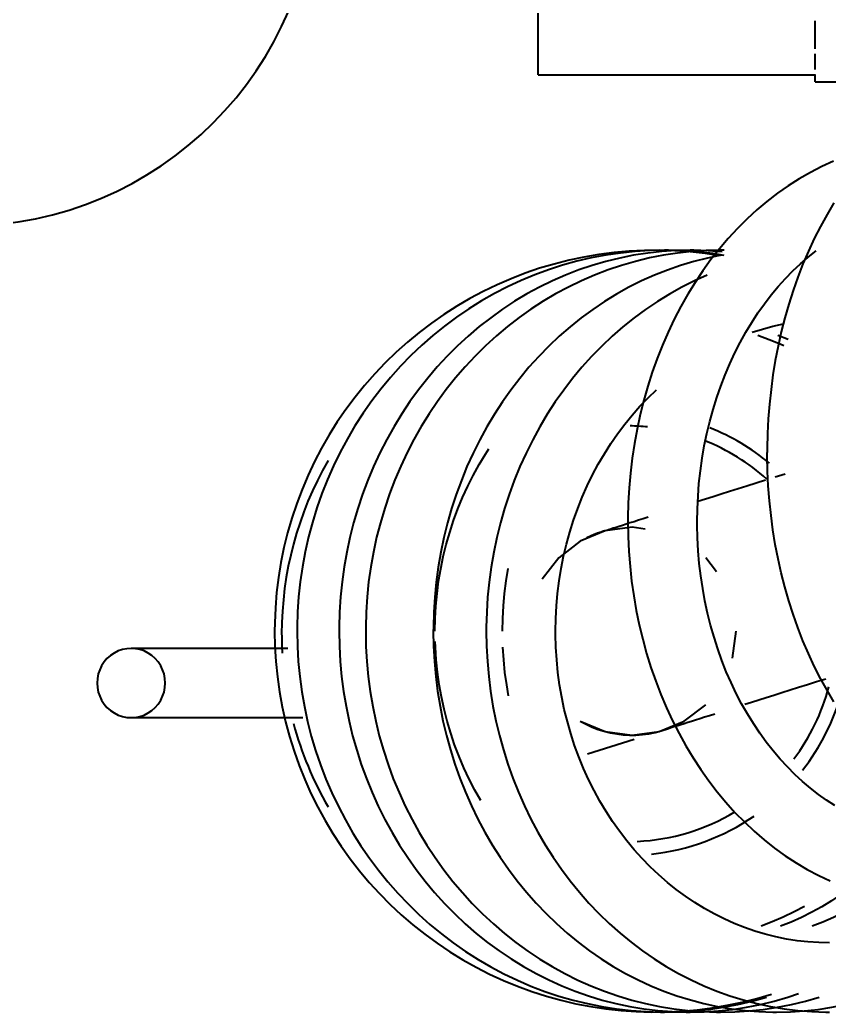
# Model space of a CAD drawing. Header units: inches. Extents: x 239 to 669, y -3424 to -2958.
# Drawn here: x 537.185 to 539.486, y -3015.079 to -3012.258 of the extents above; entities that cross this region are included whole.
import ezdxf

# ---------------------------------------------------------------- set-up
doc = ezdxf.new("R2010")
doc.units = ezdxf.units.IN
doc.header["$MEASUREMENT"] = 0
doc.layers.add('A-GENM', color=13, linetype='Continuous', lineweight=40)
doc.layers.add('P-SANR-FIXT', color=6, linetype='Continuous', lineweight=40)

# ---------------------------------------------------------------- blocks, each defined once
blk = doc.blocks.new('Faucet - Grohe K7 - Semi Pro - Faucet - Grohe K7 - Semi Pro-830454-UNIT 1')
at = {"layer": 'A-GENM', "color": 250}
for p, q in [((-7.0866, -0.5709), (-7.0866, 0.5709)), ((-6.2992, -0.4968), (-6.2992, -0.4176)), ((-6.2992, -0.5555), (-6.2992, -0.5114)), ((-7.0866, -0.5709), (-6.2992, -0.5709)), ((-6.2992, -0.5906), (-6.2992, -0.5704)), ((-6.2992, -0.5906), (-5.2818, -0.5906)), ((-6.5579, -1.0697), (-6.5689, -1.0696)), ((-6.4057, -1.3105), (-6.3758, -1.3221)), ((-6.385, -1.7055), (-6.4133, -1.7144)), ((-6.5801, -1.9835), (-6.6107, -1.9435)), ((-6.5343, -2.2287), (-6.5243, -2.1523)), ((-7.7987, -2.2011), (-8.2437, -2.2011)), ((-8.2437, -2.398), (-7.756, -2.398)), ((-6.8144, -2.4599), (-6.947, -2.5018))]:
    blk.add_line(p, q, dxfattribs=at)
at = {"layer": 'A-GENM', "color": 250, "flags": 128}
for points in [[(-6.2461, -0.935), (-6.2658, -0.9678), (-6.2844, -1.0017), (-6.3021, -1.0364), (-6.3187, -1.0721), (-6.3342, -1.1085), (-6.3488, -1.1458), (-6.3622, -1.1838), (-6.3745, -1.2224), (-6.3857, -1.2616), (-6.3959, -1.3014), (-6.4048, -1.3417), (-6.4127, -1.3824), (-6.4194, -1.4235), (-6.425, -1.465), (-6.4294, -1.5066), (-6.4326, -1.5485), (-6.4347, -1.5905), (-6.4356, -1.6326), (-6.4356, -1.644)], [(-6.2475, -0.8163), (-6.2807, -0.8314), (-6.3132, -0.8481), (-6.3451, -0.8664), (-6.3763, -0.8863), (-6.4068, -0.9077), (-6.4364, -0.9306), (-6.4653, -0.9549), (-6.4932, -0.9806), (-6.5203, -1.0076), (-6.5464, -1.0359), (-6.5715, -1.0654), (-6.5956, -1.0961), (-6.6187, -1.1279), (-6.6407, -1.1608), (-6.6616, -1.1947), (-6.6814, -1.2296), (-6.7, -1.2654), (-6.7175, -1.302), (-6.7338, -1.3394), (-6.7489, -1.3776), (-6.7628, -1.4165), (-6.7755, -1.456), (-6.7869, -1.496), (-6.797, -1.5366), (-6.8058, -1.5776), (-6.8134, -1.619), (-6.8197, -1.6607), (-6.8246, -1.7027), (-6.8283, -1.7449), (-6.8306, -1.7872), (-6.8316, -1.8296), (-6.8317, -1.8411)], [(-6.5691, -1.0854), (-6.6119, -1.0788), (-6.6549, -1.0741), (-6.6981, -1.071), (-6.7414, -1.0697), (-6.7847, -1.0701), (-6.828, -1.0722), (-6.8711, -1.0761), (-6.9141, -1.0816), (-6.9567, -1.0889), (-6.9991, -1.0979), (-7.0411, -1.1086), (-7.0826, -1.1209), (-7.1235, -1.1349), (-7.1639, -1.1506), (-7.2037, -1.1678), (-7.2427, -1.1866), (-7.2809, -1.207), (-7.3183, -1.2288), (-7.3548, -1.2522), (-7.3903, -1.2769), (-7.4248, -1.3031), (-7.4582, -1.3307), (-7.4905, -1.3595), (-7.5216, -1.3896), (-7.5515, -1.421), (-7.5801, -1.4535), (-7.6074, -1.4871), (-7.6333, -1.5218), (-7.6578, -1.5575), (-7.6808, -1.5942), (-7.7024, -1.6317), (-7.7225, -1.6701), (-7.741, -1.7092), (-7.7579, -1.7491), (-7.7732, -1.7896), (-7.7869, -1.8307), (-7.799, -1.8723), (-7.8093, -1.9143), (-7.818, -1.9568), (-7.825, -1.9995), (-7.8302, -2.0425), (-7.8337, -2.0856), (-7.8355, -2.1289), (-7.8358, -2.1523)], [(-6.5691, -1.0854), (-6.6119, -1.0788), (-6.6549, -1.0741), (-6.6981, -1.071), (-6.7414, -1.0697), (-6.7847, -1.0701), (-6.828, -1.0722), (-6.8711, -1.0761), (-6.9141, -1.0816), (-6.9567, -1.0889), (-6.9991, -1.0979), (-7.0411, -1.1086), (-7.0826, -1.1209), (-7.1235, -1.1349), (-7.1639, -1.1506), (-7.2037, -1.1678), (-7.2427, -1.1866), (-7.2809, -1.207), (-7.3183, -1.2288), (-7.3548, -1.2522), (-7.3903, -1.2769), (-7.4248, -1.3031), (-7.4582, -1.3307), (-7.4905, -1.3595), (-7.5216, -1.3896), (-7.5515, -1.421), (-7.5801, -1.4535), (-7.6074, -1.4871), (-7.6333, -1.5218), (-7.6578, -1.5575), (-7.6808, -1.5942), (-7.7024, -1.6317), (-7.7225, -1.6701), (-7.741, -1.7092), (-7.7579, -1.7491), (-7.7732, -1.7896), (-7.7869, -1.8307), (-7.799, -1.8723), (-7.8093, -1.9143), (-7.818, -1.9568), (-7.825, -1.9995), (-7.8302, -2.0425), (-7.8337, -2.0856), (-7.8355, -2.1289), (-7.8358, -2.1523)], [(-6.5691, -1.0854), (-6.6119, -1.0788), (-6.6549, -1.0741), (-6.6981, -1.071), (-6.7414, -1.0697), (-6.7847, -1.0701), (-6.828, -1.0722), (-6.8711, -1.0761), (-6.9141, -1.0816), (-6.9567, -1.0889), (-6.9991, -1.0979), (-7.0411, -1.1086), (-7.0826, -1.1209), (-7.1235, -1.1349), (-7.1639, -1.1506), (-7.2037, -1.1678), (-7.2427, -1.1866), (-7.2809, -1.207), (-7.3183, -1.2288), (-7.3548, -1.2522), (-7.3903, -1.2769), (-7.4248, -1.3031), (-7.4582, -1.3307), (-7.4905, -1.3595), (-7.5216, -1.3896), (-7.5515, -1.421), (-7.5801, -1.4535), (-7.6074, -1.4871), (-7.6333, -1.5218), (-7.6578, -1.5575), (-7.6808, -1.5942), (-7.7024, -1.6317), (-7.7225, -1.6701), (-7.741, -1.7092), (-7.7579, -1.7491), (-7.7732, -1.7896), (-7.7869, -1.8307), (-7.799, -1.8723), (-7.8093, -1.9143), (-7.818, -1.9568), (-7.825, -1.9995), (-7.8302, -2.0425), (-7.8337, -2.0856), (-7.8355, -2.1289), (-7.8358, -2.1523)], [(-6.5691, -1.0854), (-6.6119, -1.0788), (-6.6549, -1.0741), (-6.6981, -1.071), (-6.7414, -1.0697), (-6.7847, -1.0701), (-6.828, -1.0722), (-6.8711, -1.0761), (-6.9141, -1.0816), (-6.9567, -1.0889), (-6.9991, -1.0979), (-7.0411, -1.1086), (-7.0826, -1.1209), (-7.1235, -1.1349), (-7.1639, -1.1506), (-7.2037, -1.1678), (-7.2427, -1.1866), (-7.2809, -1.207), (-7.3183, -1.2288), (-7.3548, -1.2522), (-7.3903, -1.2769), (-7.4248, -1.3031), (-7.4582, -1.3307), (-7.4905, -1.3595), (-7.5216, -1.3896), (-7.5515, -1.421), (-7.5801, -1.4535), (-7.6074, -1.4871), (-7.6333, -1.5218), (-7.6578, -1.5575), (-7.6808, -1.5942), (-7.7024, -1.6317), (-7.7225, -1.6701), (-7.741, -1.7092), (-7.7579, -1.7491), (-7.7732, -1.7896), (-7.7869, -1.8307), (-7.799, -1.8723), (-7.8093, -1.9143), (-7.818, -1.9568), (-7.825, -1.9995), (-7.8302, -2.0425), (-7.8337, -2.0856), (-7.8355, -2.1289), (-7.8358, -2.1523)], [(-6.5691, -1.0854), (-6.6119, -1.0788), (-6.6549, -1.0741), (-6.6981, -1.071), (-6.7414, -1.0697), (-6.7847, -1.0701), (-6.828, -1.0722), (-6.8711, -1.0761), (-6.9141, -1.0816), (-6.9567, -1.0889), (-6.9991, -1.0979), (-7.0411, -1.1086), (-7.0826, -1.1209), (-7.1235, -1.1349), (-7.1639, -1.1506), (-7.2037, -1.1678), (-7.2427, -1.1866), (-7.2809, -1.207), (-7.3183, -1.2288), (-7.3548, -1.2522), (-7.3903, -1.2769), (-7.4248, -1.3031), (-7.4582, -1.3307), (-7.4905, -1.3595), (-7.5216, -1.3896), (-7.5515, -1.421), (-7.5801, -1.4535), (-7.6074, -1.4871), (-7.6333, -1.5218), (-7.6578, -1.5575), (-7.6808, -1.5942), (-7.7024, -1.6317), (-7.7225, -1.6701), (-7.741, -1.7092), (-7.7579, -1.7491), (-7.7732, -1.7896), (-7.7869, -1.8307), (-7.799, -1.8723), (-7.8093, -1.9143), (-7.818, -1.9568), (-7.825, -1.9995), (-7.8302, -2.0425), (-7.8337, -2.0856), (-7.8355, -2.1289), (-7.8358, -2.1523)], [(-6.5691, -1.0854), (-6.6119, -1.0788), (-6.6549, -1.0741), (-6.6981, -1.071), (-6.7414, -1.0697), (-6.7847, -1.0701), (-6.828, -1.0722), (-6.8711, -1.0761), (-6.9141, -1.0816), (-6.9567, -1.0889), (-6.9991, -1.0979), (-7.0411, -1.1086), (-7.0826, -1.1209), (-7.1235, -1.1349), (-7.1639, -1.1506), (-7.2037, -1.1678), (-7.2427, -1.1866), (-7.2809, -1.207), (-7.3183, -1.2288), (-7.3548, -1.2522), (-7.3903, -1.2769), (-7.4248, -1.3031), (-7.4582, -1.3307), (-7.4905, -1.3595), (-7.5216, -1.3896), (-7.5515, -1.421), (-7.5801, -1.4535), (-7.6074, -1.4871), (-7.6333, -1.5218), (-7.6578, -1.5575), (-7.6808, -1.5942), (-7.7024, -1.6317), (-7.7225, -1.6701), (-7.741, -1.7092), (-7.7579, -1.7491), (-7.7732, -1.7896), (-7.7869, -1.8307), (-7.799, -1.8723), (-7.8093, -1.9143), (-7.818, -1.9568), (-7.825, -1.9995), (-7.8302, -2.0425), (-7.8337, -2.0856), (-7.8355, -2.1289), (-7.8358, -2.1523)], [(-6.7276, -1.0696), (-6.7695, -1.0705), (-6.8114, -1.0731), (-6.8531, -1.0774), (-6.8946, -1.0835), (-6.9358, -1.0913), (-6.9767, -1.1009), (-7.0172, -1.1121), (-7.0573, -1.1249), (-7.0967, -1.1395), (-7.1356, -1.1556), (-7.1738, -1.1734), (-7.2113, -1.1927), (-7.248, -1.2136), (-7.2839, -1.2359), (-7.3189, -1.2598), (-7.3529, -1.285), (-7.3858, -1.3116), (-7.4178, -1.3396), (-7.4486, -1.3689), (-7.4782, -1.3994), (-7.5067, -1.4311), (-7.5338, -1.4639), (-7.5597, -1.4979), (-7.5843, -1.5328), (-7.6075, -1.5688), (-7.6292, -1.6057), (-7.6496, -1.6434), (-7.6684, -1.6819), (-7.6858, -1.7212), (-7.7016, -1.7612), (-7.7159, -1.8017), (-7.7286, -1.8429), (-7.7397, -1.8845), (-7.7492, -1.9265), (-7.757, -1.9689), (-7.7633, -2.0116), (-7.7678, -2.0545), (-7.7708, -2.0975), (-7.7721, -2.1406), (-7.7721, -2.1523)], [(-6.655, -1.0696), (-6.6953, -1.0705), (-6.7355, -1.0731), (-6.7755, -1.0775), (-6.8154, -1.0837), (-6.855, -1.0916), (-6.8942, -1.1012), (-6.933, -1.1125), (-6.9714, -1.1255), (-7.0093, -1.1401), (-7.0465, -1.1564), (-7.0831, -1.1743), (-7.119, -1.1937), (-7.1541, -1.2147), (-7.1883, -1.2372), (-7.2217, -1.2612), (-7.2542, -1.2865), (-7.2856, -1.3133), (-7.3161, -1.3413), (-7.3454, -1.3707), (-7.3736, -1.4012), (-7.4007, -1.433), (-7.4266, -1.4658), (-7.4512, -1.4998), (-7.4745, -1.5348), (-7.4965, -1.5707), (-7.5172, -1.6075), (-7.5365, -1.6452), (-7.5544, -1.6837), (-7.5708, -1.7228), (-7.5858, -1.7627), (-7.5993, -1.8031), (-7.6114, -1.8441), (-7.6219, -1.8856), (-7.6309, -1.9275), (-7.6383, -1.9697), (-7.6442, -2.0122), (-7.6485, -2.0549), (-7.6513, -2.0977), (-7.6525, -2.1407), (-7.6526, -2.1523)], [(-6.5689, -1.0696), (-6.6095, -1.0705), (-6.6501, -1.0731), (-6.6905, -1.0775), (-6.7307, -1.0836), (-6.7707, -1.0915), (-6.8103, -1.1011), (-6.8495, -1.1124), (-6.8883, -1.1253), (-6.9265, -1.14), (-6.9641, -1.1562), (-7.001, -1.1741), (-7.0373, -1.1935), (-7.0727, -1.2145), (-7.1074, -1.2369), (-7.1411, -1.2608), (-7.1739, -1.2862), (-7.2057, -1.3129), (-7.2365, -1.3409), (-7.2662, -1.3702), (-7.2947, -1.4008), (-7.3221, -1.4325), (-7.3483, -1.4654), (-7.3732, -1.4993), (-7.3968, -1.5343), (-7.419, -1.5703), (-7.44, -1.6071), (-7.4595, -1.6448), (-7.4776, -1.6833), (-7.4942, -1.7225), (-7.5094, -1.7623), (-7.5231, -1.8028), (-7.5353, -1.8438), (-7.5459, -1.8853), (-7.5551, -1.9272), (-7.5626, -1.9695), (-7.5686, -2.012), (-7.573, -2.0548), (-7.5758, -2.0977), (-7.577, -2.1407), (-7.5771, -2.1523)], [(-6.5586, -1.084), (-6.5908, -1.0789), (-6.6325, -1.0741), (-6.6743, -1.071), (-6.7162, -1.0697), (-6.7276, -1.0696)], [(-6.5637, -1.0741), (-6.6039, -1.071), (-6.6441, -1.0697), (-6.655, -1.0696)], [(-6.6348, -1.8411), (-6.6342, -1.8048), (-6.6325, -1.7686), (-6.6297, -1.7325), (-6.6258, -1.6965), (-6.6208, -1.6609), (-6.6146, -1.6255), (-6.6074, -1.5906), (-6.5991, -1.556), (-6.5897, -1.522), (-6.5793, -1.4885), (-6.5679, -1.4557), (-6.5555, -1.4235), (-6.5422, -1.3921), (-6.5279, -1.3614), (-6.5127, -1.3316), (-6.4967, -1.3026), (-6.4798, -1.2746), (-6.4621, -1.2475), (-6.4436, -1.2215), (-6.4244, -1.1965), (-6.4045, -1.1727), (-6.384, -1.1499), (-6.3628, -1.1283), (-6.3411, -1.1079), (-6.3189, -1.0888), (-6.2962, -1.0708)], [(-6.5666, -1.0837), (-6.6054, -1.0917), (-6.6439, -1.1013), (-6.682, -1.1127), (-6.7195, -1.1257), (-6.7566, -1.1405), (-6.7931, -1.1568), (-6.8289, -1.1748), (-6.864, -1.1943), (-6.8983, -1.2153), (-6.9318, -1.2379), (-6.9645, -1.2619), (-6.9962, -1.2873), (-7.027, -1.3141), (-7.0567, -1.3422), (-7.0853, -1.3715), (-7.1129, -1.4021), (-7.1393, -1.4339), (-7.1645, -1.4668), (-7.1885, -1.5007), (-7.2113, -1.5357), (-7.2328, -1.5716), (-7.2529, -1.6084), (-7.2717, -1.6461), (-7.2891, -1.6845), (-7.3051, -1.7236), (-7.3197, -1.7634), (-7.3329, -1.8038), (-7.3446, -1.8447), (-7.3549, -1.8861), (-7.3636, -1.9279), (-7.3709, -1.97), (-7.3766, -2.0125), (-7.3808, -2.0551), (-7.3835, -2.0979), (-7.3847, -2.1407), (-7.3848, -2.1523)], [(-6.6061, -1.1405), (-6.6426, -1.1568), (-6.6784, -1.1748), (-6.7135, -1.1943), (-6.7478, -1.2153), (-6.7814, -1.2379), (-6.814, -1.2619), (-6.8457, -1.2873), (-6.8765, -1.3141), (-6.9062, -1.3422), (-6.9349, -1.3715), (-6.9624, -1.4021), (-6.9888, -1.4339), (-7.0141, -1.4668), (-7.0381, -1.5007), (-7.0608, -1.5357), (-7.0823, -1.5716), (-7.1024, -1.6084), (-7.1212, -1.6461), (-7.1386, -1.6845), (-7.1547, -1.7236), (-7.1693, -1.7634), (-7.1824, -1.8038), (-7.1941, -1.8447), (-7.2044, -1.8861), (-7.2131, -1.9279), (-7.2204, -1.97), (-7.2261, -2.0125), (-7.2304, -2.0551), (-7.2331, -2.0979), (-7.2342, -2.1407), (-7.2343, -2.1523)], [(-6.479, -1.3027), (-6.4493, -1.2934), (-6.4194, -1.2855), (-6.3892, -1.279), (-6.3885, -1.2788)], [(-6.462, -1.311), (-6.4302, -1.3228), (-6.3988, -1.3358), (-6.3885, -1.3406)], [(-7.0374, -2.1523), (-7.0368, -2.1164), (-7.0349, -2.0806), (-7.0317, -2.045), (-7.0272, -2.0095), (-7.0215, -1.9742), (-7.0146, -1.9393), (-7.0064, -1.9047), (-6.9969, -1.8705), (-6.9863, -1.8368), (-6.9745, -1.8037), (-6.9616, -1.7711), (-6.9475, -1.7392), (-6.9323, -1.708), (-6.916, -1.6775), (-6.8986, -1.6478), (-6.8803, -1.6189), (-6.8609, -1.5909), (-6.8406, -1.5639), (-6.8194, -1.5378), (-6.7974, -1.5128), (-6.7744, -1.4888), (-6.7507, -1.4658)], [(-7.3802, -2.1523), (-7.3795, -2.1166), (-7.3776, -2.0809), (-7.3743, -2.0454), (-7.3697, -2.01), (-7.3638, -1.9749), (-7.3566, -1.94), (-7.3481, -1.9056), (-7.3383, -1.8715), (-7.3274, -1.8379), (-7.3151, -1.8048), (-7.3017, -1.7723), (-7.2871, -1.7405), (-7.2714, -1.7093), (-7.2545, -1.6788), (-7.2365, -1.6491), (-7.2268, -1.6343)], [(-6.2461, -2.3529), (-6.2658, -2.3201), (-6.2844, -2.2863), (-6.3021, -2.2515), (-6.3187, -2.2158), (-6.3342, -2.1794), (-6.3488, -2.1421), (-6.3622, -2.1041), (-6.3745, -2.0655), (-6.3857, -2.0263), (-6.3959, -1.9865), (-6.4048, -1.9462), (-6.4127, -1.9055), (-6.4194, -1.8644), (-6.425, -1.823), (-6.4294, -1.7813), (-6.4326, -1.7394), (-6.4347, -1.6974), (-6.4356, -1.6553), (-6.4356, -1.644)], [(-6.4408, -1.7231), (-6.4675, -1.7316), (-6.4935, -1.7397), (-6.5186, -1.7477), (-6.543, -1.7554), (-6.5667, -1.7628), (-6.5895, -1.77), (-6.6115, -1.777), (-6.6328, -1.7837)], [(-6.7743, -1.8284), (-6.7884, -1.8328), (-6.8018, -1.837), (-6.8143, -1.841), (-6.8261, -1.8447), (-6.8371, -1.8482), (-6.8473, -1.8514), (-6.8567, -1.8544), (-6.8654, -1.8571), (-6.8732, -1.8596), (-6.8803, -1.8618), (-6.8866, -1.8638), (-6.8921, -1.8656), (-6.8968, -1.867), (-6.9007, -1.8683), (-6.9039, -1.8693), (-6.9062, -1.87), (-6.9077, -1.8705), (-6.9085, -1.8707), (-6.9085, -1.8707)], [(-6.7823, -1.8619), (-6.8195, -1.857), (-6.896, -1.8671), (-6.9672, -1.8966), (-7.0283, -1.9435), (-7.0752, -2.0047)], [(-6.8317, -1.8411), (-6.831, -1.8835), (-6.829, -1.9259), (-6.8257, -1.9681), (-6.8211, -2.0102), (-6.8152, -2.052), (-6.808, -2.0934), (-6.7995, -2.1346), (-6.7897, -2.1753), (-6.7787, -2.2155), (-6.7664, -2.2551), (-6.7528, -2.2941), (-6.738, -2.3325), (-6.722, -2.3702), (-6.7049, -2.407), (-6.6865, -2.4431), (-6.667, -2.4782), (-6.6464, -2.5124), (-6.6247, -2.5455), (-6.6019, -2.5776), (-6.5781, -2.6086), (-6.5532, -2.6385), (-6.5274, -2.6671), (-6.5006, -2.6945), (-6.4729, -2.7205), (-6.4443, -2.7452), (-6.4149, -2.7685), (-6.3846, -2.7903), (-6.3536, -2.8106), (-6.3219, -2.8293), (-6.2895, -2.8465), (-6.2565, -2.862)], [(-6.2431, -2.6474), (-6.2668, -2.6324), (-6.29, -2.616), (-6.3128, -2.5984), (-6.3352, -2.5796), (-6.357, -2.5595), (-6.3783, -2.5382), (-6.399, -2.5158), (-6.4191, -2.4922), (-6.4385, -2.4675), (-6.4571, -2.4418), (-6.4751, -2.415), (-6.4922, -2.3873), (-6.5085, -2.3585), (-6.5239, -2.3289), (-6.5384, -2.2985), (-6.552, -2.2673), (-6.5647, -2.2353), (-6.5764, -2.2026), (-6.587, -2.1693), (-6.5967, -2.1354), (-6.6052, -2.101), (-6.6128, -2.0661), (-6.6192, -2.0309), (-6.6245, -1.9953), (-6.6288, -1.9595), (-6.6319, -1.9234), (-6.6339, -1.8872), (-6.6348, -1.8509), (-6.6348, -1.8411)], [(-7.1879, -2.1523), (-7.1873, -2.1164), (-7.1854, -2.0806), (-7.1822, -2.045), (-7.1777, -2.0095), (-7.172, -1.9742)], [(-7.8358, -2.1523), (-7.8349, -2.1956), (-7.8323, -2.2388), (-7.828, -2.2819), (-7.822, -2.3248), (-7.8142, -2.3674), (-7.8048, -2.4096), (-7.7936, -2.4515), (-7.7808, -2.4929), (-7.7664, -2.5337), (-7.7503, -2.5739), (-7.7327, -2.6134), (-7.7134, -2.6522), (-7.6927, -2.6902), (-7.6704, -2.7274), (-7.6467, -2.7636), (-7.6215, -2.7988), (-7.595, -2.8331), (-7.5671, -2.8662), (-7.5379, -2.8982), (-7.5074, -2.9289), (-7.4758, -2.9585), (-7.4429, -2.9867), (-7.409, -3.0137), (-7.374, -3.0392), (-7.3381, -3.0633), (-7.3012, -3.086), (-7.2634, -3.1072), (-7.2248, -3.1268), (-7.1855, -3.1449), (-7.1454, -3.1614), (-7.1048, -3.1763), (-7.0635, -3.1895), (-7.0218, -3.2011), (-6.9796, -3.211), (-6.9371, -3.2192), (-6.8943, -3.2257), (-6.8513, -3.2305), (-6.8081, -3.2336), (-6.7648, -3.2349), (-6.7215, -3.2345), (-6.6782, -3.2324), (-6.6351, -3.2285), (-6.5922, -3.2229), (-6.5495, -3.2156), (-6.5071, -3.2066), (-6.4652, -3.196), (-6.4237, -3.1836)], [(-7.8358, -2.1523), (-7.8349, -2.1956), (-7.8323, -2.2388), (-7.828, -2.2819), (-7.822, -2.3248), (-7.8142, -2.3674), (-7.8048, -2.4096), (-7.7936, -2.4515), (-7.7808, -2.4929), (-7.7664, -2.5337), (-7.7503, -2.5739), (-7.7327, -2.6134), (-7.7134, -2.6522), (-7.6927, -2.6902), (-7.6704, -2.7274), (-7.6467, -2.7636), (-7.6215, -2.7988), (-7.595, -2.8331), (-7.5671, -2.8662), (-7.5379, -2.8982), (-7.5074, -2.9289), (-7.4758, -2.9585), (-7.4429, -2.9867), (-7.409, -3.0137), (-7.374, -3.0392), (-7.3381, -3.0633), (-7.3012, -3.086), (-7.2634, -3.1072), (-7.2248, -3.1268), (-7.1855, -3.1449), (-7.1454, -3.1614), (-7.1048, -3.1763), (-7.0635, -3.1895), (-7.0218, -3.2011), (-6.9796, -3.211), (-6.9371, -3.2192), (-6.8943, -3.2257), (-6.8513, -3.2305), (-6.8081, -3.2336), (-6.7648, -3.2349), (-6.7215, -3.2345), (-6.6782, -3.2324), (-6.6351, -3.2285), (-6.5922, -3.2229), (-6.5495, -3.2156), (-6.5071, -3.2066), (-6.4652, -3.196), (-6.4237, -3.1836)], [(-7.8358, -2.1523), (-7.8349, -2.1956), (-7.8323, -2.2388), (-7.828, -2.2819), (-7.822, -2.3248), (-7.8142, -2.3674), (-7.8048, -2.4096), (-7.7936, -2.4515), (-7.7808, -2.4929), (-7.7664, -2.5337), (-7.7503, -2.5739), (-7.7327, -2.6134), (-7.7134, -2.6522), (-7.6927, -2.6902), (-7.6704, -2.7274), (-7.6467, -2.7636), (-7.6215, -2.7988), (-7.595, -2.8331), (-7.5671, -2.8662), (-7.5379, -2.8982), (-7.5074, -2.9289), (-7.4758, -2.9585), (-7.4429, -2.9867), (-7.409, -3.0137), (-7.374, -3.0392), (-7.3381, -3.0633), (-7.3012, -3.086), (-7.2634, -3.1072), (-7.2248, -3.1268), (-7.1855, -3.1449), (-7.1454, -3.1614), (-7.1048, -3.1763), (-7.0635, -3.1895), (-7.0218, -3.2011), (-6.9796, -3.211), (-6.9371, -3.2192), (-6.8943, -3.2257), (-6.8513, -3.2305), (-6.8081, -3.2336), (-6.7648, -3.2349), (-6.7215, -3.2345), (-6.6782, -3.2324), (-6.6351, -3.2285), (-6.5922, -3.2229), (-6.5495, -3.2156), (-6.5071, -3.2066), (-6.4652, -3.196), (-6.4237, -3.1836)], [(-7.8358, -2.1523), (-7.8349, -2.1956), (-7.8323, -2.2388), (-7.828, -2.2819), (-7.822, -2.3248), (-7.8142, -2.3674), (-7.8048, -2.4096), (-7.7936, -2.4515), (-7.7808, -2.4929), (-7.7664, -2.5337), (-7.7503, -2.5739), (-7.7327, -2.6134), (-7.7134, -2.6522), (-7.6927, -2.6902), (-7.6704, -2.7274), (-7.6467, -2.7636), (-7.6215, -2.7988), (-7.595, -2.8331), (-7.5671, -2.8662), (-7.5379, -2.8982), (-7.5074, -2.9289), (-7.4758, -2.9585), (-7.4429, -2.9867), (-7.409, -3.0137), (-7.374, -3.0392), (-7.3381, -3.0633), (-7.3012, -3.086), (-7.2634, -3.1072), (-7.2248, -3.1268), (-7.1855, -3.1449), (-7.1454, -3.1614), (-7.1048, -3.1763), (-7.0635, -3.1895), (-7.0218, -3.2011), (-6.9796, -3.211), (-6.9371, -3.2192), (-6.8943, -3.2257), (-6.8513, -3.2305), (-6.8081, -3.2336), (-6.7648, -3.2349), (-6.7215, -3.2345), (-6.6782, -3.2324), (-6.6351, -3.2285), (-6.5922, -3.2229), (-6.5495, -3.2156), (-6.5071, -3.2066), (-6.4652, -3.196), (-6.4237, -3.1836)], [(-7.8358, -2.1523), (-7.8349, -2.1956), (-7.8323, -2.2388), (-7.828, -2.2819), (-7.822, -2.3248), (-7.8142, -2.3674), (-7.8048, -2.4096), (-7.7936, -2.4515), (-7.7808, -2.4929), (-7.7664, -2.5337), (-7.7503, -2.5739), (-7.7327, -2.6134), (-7.7134, -2.6522), (-7.6927, -2.6902), (-7.6704, -2.7274), (-7.6467, -2.7636), (-7.6215, -2.7988), (-7.595, -2.8331), (-7.5671, -2.8662), (-7.5379, -2.8982), (-7.5074, -2.9289), (-7.4758, -2.9585), (-7.4429, -2.9867), (-7.409, -3.0137), (-7.374, -3.0392), (-7.3381, -3.0633), (-7.3012, -3.086), (-7.2634, -3.1072), (-7.2248, -3.1268), (-7.1855, -3.1449), (-7.1454, -3.1614), (-7.1048, -3.1763), (-7.0635, -3.1895), (-7.0218, -3.2011), (-6.9796, -3.211), (-6.9371, -3.2192), (-6.8943, -3.2257), (-6.8513, -3.2305), (-6.8081, -3.2336), (-6.7648, -3.2349), (-6.7215, -3.2345), (-6.6782, -3.2324), (-6.6351, -3.2285), (-6.5922, -3.2229), (-6.5495, -3.2156), (-6.5071, -3.2066), (-6.4652, -3.196), (-6.4237, -3.1836)], [(-7.8358, -2.1523), (-7.8349, -2.1956), (-7.8323, -2.2388), (-7.828, -2.2819), (-7.822, -2.3248), (-7.8142, -2.3674), (-7.8048, -2.4096), (-7.7936, -2.4515), (-7.7808, -2.4929), (-7.7664, -2.5337), (-7.7503, -2.5739), (-7.7327, -2.6134), (-7.7134, -2.6522), (-7.6927, -2.6902), (-7.6704, -2.7274), (-7.6467, -2.7636), (-7.6215, -2.7988), (-7.595, -2.8331), (-7.5671, -2.8662), (-7.5379, -2.8982), (-7.5074, -2.9289), (-7.4758, -2.9585), (-7.4429, -2.9867), (-7.409, -3.0137), (-7.374, -3.0392), (-7.3381, -3.0633), (-7.3012, -3.086), (-7.2634, -3.1072), (-7.2248, -3.1268), (-7.1855, -3.1449), (-7.1454, -3.1614), (-7.1048, -3.1763), (-7.0635, -3.1895), (-7.0218, -3.2011), (-6.9796, -3.211), (-6.9371, -3.2192), (-6.8943, -3.2257), (-6.8513, -3.2305), (-6.8081, -3.2336), (-6.7648, -3.2349), (-6.7215, -3.2345), (-6.6782, -3.2324), (-6.6351, -3.2285), (-6.5922, -3.2229), (-6.5495, -3.2156), (-6.5071, -3.2066), (-6.4652, -3.196), (-6.4237, -3.1836)], [(-7.7721, -2.1523), (-7.7713, -2.1954), (-7.7688, -2.2385), (-7.7647, -2.2814), (-7.7589, -2.3242), (-7.7514, -2.3666), (-7.7424, -2.4088), (-7.7317, -2.4505), (-7.7194, -2.4918), (-7.7056, -2.5325), (-7.6902, -2.5726), (-7.6732, -2.6121), (-7.6548, -2.6508), (-7.6349, -2.6888), (-7.6135, -2.7259), (-7.5907, -2.7621), (-7.5665, -2.7974), (-7.541, -2.8316), (-7.5141, -2.8647), (-7.486, -2.8967), (-7.4567, -2.9276), (-7.4262, -2.9572), (-7.3946, -2.9855), (-7.3619, -3.0125), (-7.3281, -3.0381), (-7.2934, -3.0623), (-7.2578, -3.0851), (-7.2213, -3.1064), (-7.184, -3.1261), (-7.146, -3.1443), (-7.1073, -3.1609), (-7.068, -3.1759), (-7.0281, -3.1892), (-6.9877, -3.2008), (-6.9469, -3.2108), (-6.9058, -3.2191), (-6.8643, -3.2256), (-6.8226, -3.2305), (-6.7808, -3.2335), (-6.7389, -3.2349), (-6.7276, -3.235)], [(-7.6526, -2.1523), (-7.6518, -2.1952), (-7.6495, -2.2381), (-7.6455, -2.2809), (-7.6401, -2.3234), (-7.633, -2.3657), (-7.6244, -2.4077), (-7.6143, -2.4493), (-7.6027, -2.4904), (-7.5896, -2.531), (-7.575, -2.571), (-7.5589, -2.6104), (-7.5414, -2.6491), (-7.5225, -2.687), (-7.5022, -2.724), (-7.4806, -2.7602), (-7.4576, -2.7954), (-7.4333, -2.8297), (-7.4078, -2.8628), (-7.3811, -2.8949), (-7.3532, -2.9258), (-7.3241, -2.9555), (-7.2939, -2.9839), (-7.2628, -3.011), (-7.2306, -3.0367), (-7.1974, -3.061), (-7.1634, -3.0839), (-7.1285, -3.1053), (-7.0928, -3.1252), (-7.0564, -3.1435), (-7.0194, -3.1602), (-6.9817, -3.1753), (-6.9435, -3.1887), (-6.9047, -3.2005), (-6.8656, -3.2106), (-6.8261, -3.2189), (-6.7863, -3.2255), (-6.7463, -3.2304), (-6.7061, -3.2335), (-6.6659, -3.2349), (-6.655, -3.235)], [(-7.5771, -2.1523), (-7.5763, -2.1953), (-7.5739, -2.2382), (-7.5699, -2.281), (-7.5644, -2.3236), (-7.5572, -2.3659), (-7.5486, -2.408), (-7.5383, -2.4496), (-7.5266, -2.4907), (-7.5133, -2.5313), (-7.4985, -2.5714), (-7.4822, -2.6108), (-7.4645, -2.6495), (-7.4454, -2.6874), (-7.4248, -2.7245), (-7.4029, -2.7606), (-7.3797, -2.7959), (-7.3551, -2.8301), (-7.3293, -2.8633), (-7.3022, -2.8953), (-7.274, -2.9262), (-7.2446, -2.9559), (-7.2141, -2.9842), (-7.1826, -3.0113), (-7.1501, -3.037), (-7.1166, -3.0613), (-7.0822, -3.0842), (-7.0469, -3.1056), (-7.0109, -3.1254), (-6.9741, -3.1437), (-6.9367, -3.1604), (-6.8986, -3.1754), (-6.86, -3.1888), (-6.8209, -3.2006), (-6.7814, -3.2106), (-6.7415, -3.219), (-6.7014, -3.2256), (-6.661, -3.2304), (-6.6205, -3.2335), (-6.5798, -3.2349), (-6.5689, -3.235)], [(-7.3848, -2.1523), (-7.384, -2.1951), (-7.3817, -2.2379), (-7.3779, -2.2806), (-7.3726, -2.3231), (-7.3657, -2.3653), (-7.3574, -2.4072), (-7.3475, -2.4487), (-7.3362, -2.4898), (-7.3234, -2.5303), (-7.3092, -2.5703), (-7.2936, -2.6096), (-7.2765, -2.6482), (-7.2581, -2.6861), (-7.2383, -2.7231), (-7.2172, -2.7593), (-7.1948, -2.7945), (-7.1711, -2.8287), (-7.1462, -2.8619), (-7.1201, -2.894), (-7.0929, -2.9249), (-7.0645, -2.9546), (-7.0351, -2.983), (-7.0046, -3.0102), (-6.9731, -3.036), (-6.9407, -3.0603), (-6.9075, -3.0833), (-6.8733, -3.1048), (-6.8384, -3.1247), (-6.8028, -3.1431), (-6.7665, -3.1599), (-6.7296, -3.175), (-6.6922, -3.1885), (-6.6542, -3.2003), (-6.6158, -3.2104), (-6.5771, -3.2188), (-6.5381, -3.2255), (-6.4989, -3.2304), (-6.4595, -3.2335), (-6.42, -3.2349), (-6.4094, -3.235)], [(-7.2343, -2.1523), (-7.2335, -2.1951), (-7.2312, -2.2379), (-7.2274, -2.2806), (-7.2221, -2.3231), (-7.2152, -2.3653), (-7.2069, -2.4072), (-7.1971, -2.4487), (-7.1857, -2.4898), (-7.173, -2.5303), (-7.1587, -2.5703), (-7.1431, -2.6096), (-7.126, -2.6482), (-7.1076, -2.6861), (-7.0878, -2.7231), (-7.0667, -2.7593), (-7.0443, -2.7945), (-7.0207, -2.8287), (-6.9958, -2.8619), (-6.9697, -2.894), (-6.9424, -2.9249), (-6.914, -2.9546), (-6.8846, -2.983), (-6.8541, -3.0102), (-6.8227, -3.036), (-6.7903, -3.0603), (-6.757, -3.0833), (-6.7229, -3.1048), (-6.688, -3.1247), (-6.6523, -3.1431), (-6.616, -3.1599), (-6.5791, -3.175), (-6.5417, -3.1885), (-6.5037, -3.2003), (-6.4654, -3.2104), (-6.4267, -3.2188), (-6.3876, -3.2255), (-6.3484, -3.2304), (-6.309, -3.2335), (-6.2695, -3.2349), (-6.2589, -3.235)], [(-6.2589, -3.0381), (-6.2895, -3.0374), (-6.3202, -3.0354), (-6.3507, -3.0319), (-6.3811, -3.0271), (-6.4113, -3.0209), (-6.4413, -3.0134), (-6.471, -3.0045), (-6.5004, -2.9943), (-6.5295, -2.9828), (-6.5582, -2.9699), (-6.5864, -2.9558), (-6.6142, -2.9403), (-6.6414, -2.9236), (-6.6681, -2.9057), (-6.6941, -2.8865), (-6.7195, -2.8662), (-6.7442, -2.8447), (-6.7681, -2.8221), (-6.7912, -2.7984), (-6.8136, -2.7736), (-6.835, -2.7478), (-6.8556, -2.721), (-6.8752, -2.6933), (-6.8938, -2.6647), (-6.9114, -2.6352), (-6.928, -2.6049), (-6.9435, -2.5739), (-6.9579, -2.5421), (-6.9711, -2.5097), (-6.9833, -2.4767), (-6.9942, -2.4432), (-7.0039, -2.4091), (-7.0125, -2.3746), (-7.0198, -2.3398), (-7.0258, -2.3046), (-7.0306, -2.2692), (-7.0341, -2.2336), (-7.0364, -2.1978), (-7.0374, -2.162), (-7.0374, -2.1523)], [(-7.2498, -2.6338), (-7.2669, -2.6036), (-7.283, -2.5726), (-7.2979, -2.5409), (-7.3116, -2.5086), (-7.3242, -2.4756), (-7.3355, -2.4422), (-7.3456, -2.4082), (-7.3544, -2.3739), (-7.3619, -2.3391), (-7.3682, -2.3041), (-7.3732, -2.2688), (-7.3768, -2.2333), (-7.3791, -2.1976), (-7.3796, -2.1811)], [(-7.1708, -2.3364), (-7.1763, -2.3046), (-7.1811, -2.2692), (-7.1846, -2.2336), (-7.1869, -2.1978)], [(-6.2693, -2.2883), (-6.2959, -2.2966), (-6.3217, -2.3048), (-6.3466, -2.3127), (-6.3708, -2.3203), (-6.3943, -2.3277), (-6.4169, -2.3348), (-6.4388, -2.3417), (-6.4598, -2.3484), (-6.4801, -2.3548), (-6.4996, -2.3609)], [(-6.9672, -2.408), (-6.896, -2.4375), (-6.8195, -2.4476), (-6.7431, -2.4375), (-6.6719, -2.408), (-6.6107, -2.3611)], [(-6.585, -2.3879), (-6.5998, -2.3925), (-6.6137, -2.3969), (-6.6269, -2.4011), (-6.6393, -2.405), (-6.6508, -2.4087), (-6.6616, -2.4121), (-6.6717, -2.4152), (-6.6809, -2.4181), (-6.6894, -2.4208), (-6.697, -2.4232), (-6.7039, -2.4254), (-6.71, -2.4273), (-6.7153, -2.429), (-6.7198, -2.4304), (-6.7235, -2.4316), (-6.7265, -2.4325), (-6.7286, -2.4332), (-6.73, -2.4336), (-6.7305, -2.4338)], [(-6.1992, -2.8804), (-6.2258, -2.9), (-6.253, -2.9183), (-6.2809, -2.9354), (-6.3093, -2.9512), (-6.3383, -2.9658), (-6.3677, -2.9791), (-6.3976, -2.991)], [(-6.1065, -2.8801), (-6.1334, -2.8997), (-6.1611, -2.918), (-6.1893, -2.9351), (-6.2181, -2.951), (-6.2475, -2.9656), (-6.2773, -2.9789), (-6.3076, -2.9909)], [(-6.3295, -2.9343), (-6.3596, -2.9503), (-6.3904, -2.965), (-6.4216, -2.9784), (-6.4534, -2.9905)], [(-6.655, -3.235), (-6.6147, -3.2341), (-6.5745, -3.2314), (-6.5345, -3.227), (-6.4946, -3.2209), (-6.4551, -3.213), (-6.4158, -3.2034), (-6.377, -3.1921), (-6.3471, -3.182)], [(-6.7276, -3.235), (-6.6856, -3.2341), (-6.6438, -3.2315), (-6.6021, -3.2271), (-6.5605, -3.221), (-6.5193, -3.2132), (-6.4784, -3.2037), (-6.4379, -3.1925)], [(-6.5689, -3.235), (-6.5282, -3.2341), (-6.4876, -3.2314), (-6.4472, -3.2271), (-6.407, -3.2209), (-6.367, -3.2131), (-6.3274, -3.2035), (-6.2882, -3.1922)], [(-6.4094, -3.235), (-6.3699, -3.2341), (-6.3305, -3.2314), (-6.2912, -3.227), (-6.2521, -3.2208), (-6.2133, -3.2129), (-6.1748, -3.2032), (-6.1368, -3.1919)]]:
    blk.add_lwpolyline(points, dxfattribs=at)
at = {"layer": 'A-GENM', "color": 250}
for centre, radius, start, end in [((-6.8316, -2.1595), 0.5906, 84.6011, 89.407), ((-6.8316, -2.1595), 0.6299, 50.3218, 68.3055), ((-6.8316, -2.1595), 0.5906, 48.0157, 68.3052), ((-6.8316, -2.1595), 0.9843, 150, 180), ((-6.8195, -2.1523), 0.2953, 98.8481, 115.8245), ((-6.8316, -2.1595), 0.9843, 180, 183.2281), ((-6.8316, -2.1595), 0.5906, 322.9514, 345.2352), ((-6.8316, -2.1595), 0.6299, 321.9904, 344.6807), ((-6.8316, -2.1595), 0.9843, 195, 210), ((-6.8195, -2.1523), 0.2953, 240, 297.0657), ((-6.8316, -2.1595), 0.5906, 272.5662, 300.9407), ((-6.8316, -2.1595), 0.6299, 276.099, 304.6749)]:
    blk.add_arc(centre, radius, start, end, dxfattribs=at)
for start_param, end_param in [(4.712389, 7.853982), (1.570796, 4.712389)]:
    blk.add_ellipse((-8.2437, -2.2995), major_axis=(0, 0.0984), ratio=0.984808, start_param=start_param, end_param=end_param, dxfattribs=at)
blk = doc.blocks.new('Sink Kitchen-Single - 24_ X 18_25-2052092-UNIT 1')
at = {"layer": 'P-SANR-FIXT', "color": 250}
blk.add_arc((0.6177, 0.875), 1, 360, 180, dxfattribs=at)

msp = doc.modelspace()

# ---------------------------------------------------------------- block references
at = {"layer": 'A-GENM', "color": 250}
msp.add_blockref('Faucet - Grohe K7 - Semi Pro - Faucet - Grohe K7 - Semi Pro-830454-UNIT 1', (545.7453, -3011.8437), dxfattribs=at)
at = {"layer": 'P-SANR-FIXT', "color": 250, "rotation": 270.0000000000012}
msp.add_blockref('Sink Kitchen-Single - 24_ X 18_25-2052092-UNIT 1', (536.153, -3011.2261), dxfattribs=at)

doc.saveas('drawing.dxf')
